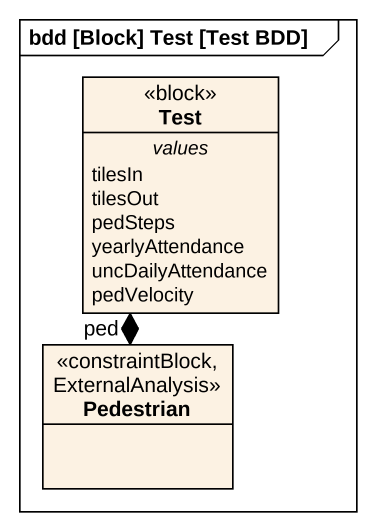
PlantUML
@startuml
mainframe bdd [Block] Test [Test BDD]
hide circle
hide empty members
class Test <<block>> {
  -- values --
  tilesIn
  tilesOut
  pedSteps
  yearlyAttendance
  uncDailyAttendance
  pedVelocity
}
class Pedestrian <<constraintBlock, ExternalAnalysis>>
Test *--> "ped" Pedestrian
@enduml
